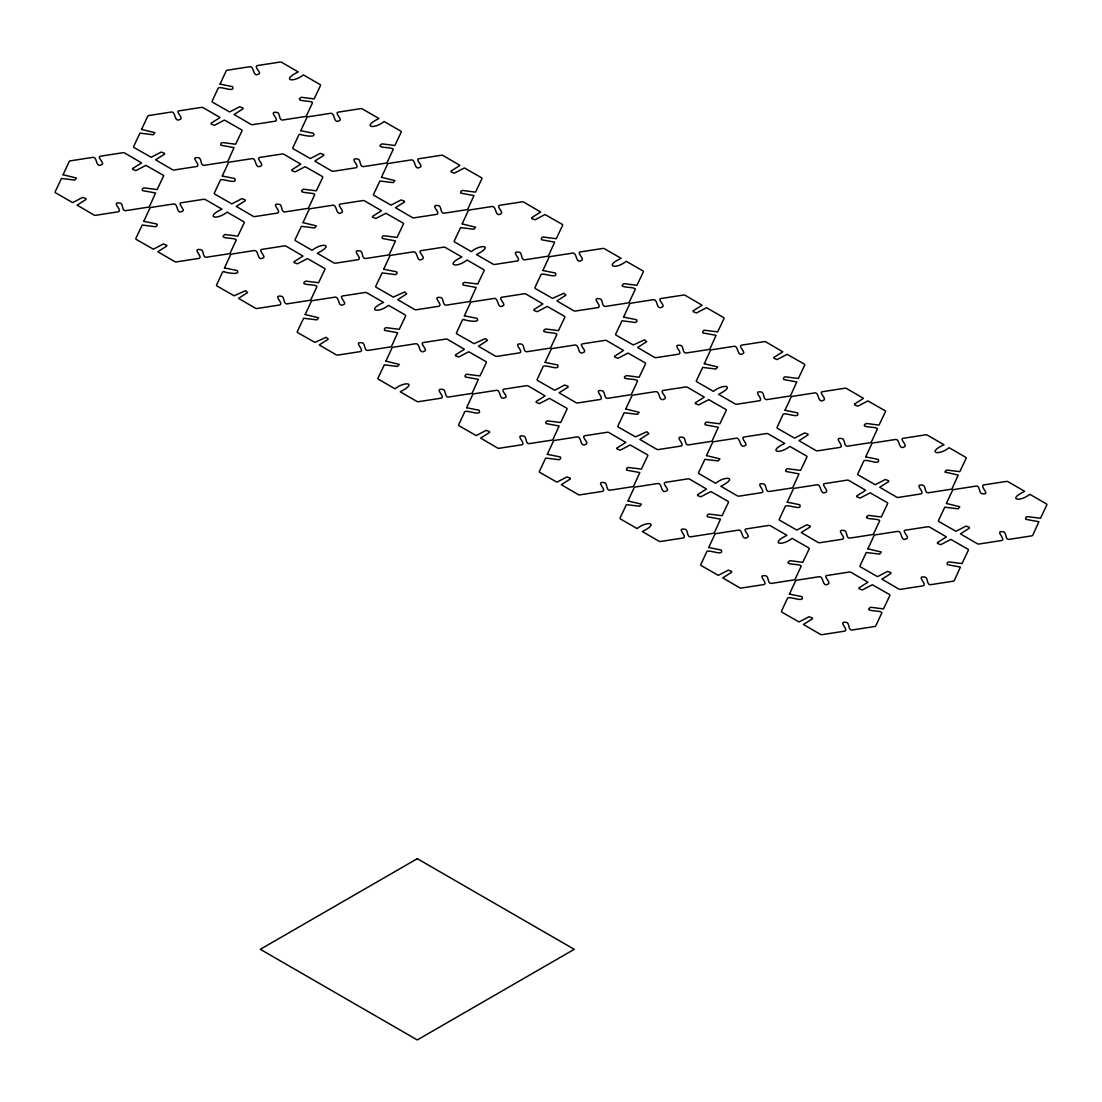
<?xml version="1.0" encoding="UTF-8"?>
<svg xmlns="http://www.w3.org/2000/svg" width="1102" height="1102" viewBox="0 0 1102 1102"><rect width="100%" height="100%" fill="white"/><g stroke="black" fill="none" stroke-linecap="round" stroke-linejoin="round"><path stroke-width="1.5" d="M63.076 174.763L76.479 178.014L74.771 180.094L61.464 178.469L55.169 191.776A2.011 1.157 0 0 0 55.692 192.891L72.649 202.603L82.705 197.382L85.956 198.594L86.011 199.503L77.085 205.124L93.918 214.973A2.011 1.157 0 0 0 95.86 215.276L118.437 211.777C122.708 210.151 110.889 201.721 119.622 202.975C123.534 202.864 121.523 210.95 125.504 210.689L148.081 207.19A2.011 1.157 0 0 0 149.514 206.377L155.561 192.988L143.04 190.701C141.304 190.866 142.544 187.45 144.334 187.919L157.145 189.558L163.495 176.21A2.011 1.157 0 0 0 162.986 175.094L145.932 165.383L135.89 170.631L132.722 169.405L132.598 168.537L141.593 162.917L124.746 153.026A2.011 1.157 0 0 0 122.804 152.723L100.227 156.222C96.659 156.911 105.227 163.716 101.811 164.597C95.447 168.358 97.458 157.063 93.16 157.31L70.583 160.809A2.011 1.157 0 0 0 69.164 161.622L63.089 174.708M141.566 129.444L154.969 132.695L153.261 134.775L140.009 133.122L133.659 146.456A2.011 1.157 0 0 0 134.182 147.585L151.139 157.283L161.195 152.062L164.446 153.274L164.501 154.184L155.575 159.804L172.408 169.653A2.011 1.157 0 0 0 174.35 169.956L196.927 166.457C201.17 164.845 189.448 156.498 198.016 157.669C202.024 157.393 199.985 165.644 203.994 165.369L226.571 161.87A2.011 1.157 0 0 0 227.99 161.057L234.023 147.627L221.53 145.381C219.697 145.409 221.144 142.13 222.824 142.599L235.635 144.238L241.985 130.904A2.011 1.157 0 0 0 241.476 129.788L224.422 120.063L214.463 125.297L211.198 124.085L211.088 123.217L220.042 117.501L203.236 107.707A2.011 1.157 0 0 0 201.294 107.404L178.717 110.903C175.383 111.33 183.304 117.818 180.535 119.209C173.978 123.217 176.031 112.005 171.733 111.977L149.073 115.49A2.011 1.157 0 0 0 147.654 116.302L141.566 129.444M143.783 221.35L156.332 223.885C158.289 224.119 156.512 227.191 155.038 226.668L142.227 225.028L135.877 238.376A2.011 1.157 0 0 0 136.4 239.492L153.357 249.19L163.413 243.969L166.664 245.181L166.719 246.09L157.793 251.724L174.626 261.56A2.011 1.157 0 0 0 176.568 261.863L199.145 258.378C203.347 256.725 191.596 248.294 200.316 249.562C204.242 249.465 202.231 257.537 206.212 257.276L228.789 253.791A2.011 1.157 0 0 0 230.208 252.964L236.269 239.933C235.525 237.343 217.149 239.217 225.042 234.519L237.853 236.145L244.203 222.811A2.011 1.157 0 0 0 243.694 221.695L227.164 212.149C215.482 220.91 205.289 216.832 221.984 209.16L205.454 199.614A2.011 1.157 0 0 0 203.512 199.324L180.935 202.809C177.394 203.663 185.701 210.317 182.588 211.171C176.237 215.014 178.359 203.994 173.951 203.898L151.291 207.396A2.011 1.157 0 0 0 149.872 208.223L143.783 221.35M220.056 84.124L232.605 86.659C235.47 93.271 220.386 85.722 218.196 88.105L212.149 101.15A2.011 1.157 0 0 0 212.672 102.266L229.629 111.963L239.685 106.742L242.936 107.955L242.991 108.864L234.065 114.498L250.898 124.333A2.011 1.157 0 0 0 252.84 124.636L275.417 121.151C279.66 119.498 267.91 111.192 276.506 112.349C280.514 112.073 278.475 120.325 282.484 120.049L305.061 116.564A2.011 1.157 0 0 0 306.48 115.738L312.541 102.706C311.783 100.117 293.421 101.99 301.314 97.293L314.125 98.918L320.475 85.584A2.011 1.157 0 0 0 319.966 84.468L303.436 74.922C292.209 83.435 281.327 79.84 298.256 71.933L281.726 62.387A2.011 1.157 0 0 0 279.784 62.098L257.207 65.583C253.446 66.767 262.152 73.187 258.791 73.972C252.51 77.746 254.548 66.726 250.223 66.671L227.563 70.17A2.011 1.157 0 0 0 226.144 70.996L220.056 84.124M222.273 176.044L234.822 178.565C237.784 185.067 222.632 178.069 220.469 179.929L214.367 193.057A2.011 1.157 0 0 0 214.876 194.172L231.847 203.884L241.889 198.649L245.154 199.861L245.264 200.743L236.283 206.405L253.116 216.254A2.011 1.157 0 0 0 255.058 216.543L277.635 213.058C281.905 211.405 270.086 203.03 278.806 204.256C282.732 204.145 280.721 212.231 284.702 211.956L307.279 208.471A2.011 1.157 0 0 0 308.698 207.644L314.759 194.613C314.18 191.982 295.598 193.869 303.532 189.2L316.343 190.839L322.693 177.491A2.011 1.157 0 0 0 322.183 176.375L305.13 166.664L295.171 171.898L291.906 170.686L291.796 169.818L300.777 164.143L283.944 154.308A2.011 1.157 0 0 0 282.002 154.004L259.425 157.49C255.884 158.289 264.025 164.46 261.229 165.81C254.81 169.901 256.601 158.509 252.441 158.578L229.781 162.077A2.011 1.157 0 0 0 228.362 162.903L222.301 175.934M224.491 267.951L237.04 270.486C241.82 276.037 222.411 272.029 224.05 271.45L222.659 271.877L216.584 284.963A2.011 1.157 0 0 0 217.094 286.079L234.147 295.804L245.47 290.68L247.606 292.512L238.528 298.366L255.333 308.161A2.011 1.157 0 0 0 257.276 308.464L279.853 304.965C284.109 303.325 272.359 295.019 280.941 296.176C284.95 295.901 282.911 304.152 286.919 303.876L309.497 300.378A2.011 1.157 0 0 0 310.916 299.565L316.977 286.52C316.453 283.848 297.76 285.79 305.75 281.106L318.561 282.746L324.911 269.411A2.011 1.157 0 0 0 324.387 268.282L307.43 258.584L297.375 263.805L294.124 262.593L294.014 261.725L302.995 256.063L286.162 246.214A2.011 1.157 0 0 0 284.22 245.911L261.642 249.41C258.13 250.278 265.954 256.614 263.53 257.689C256.835 261.849 259.245 250.609 254.576 250.498L231.999 253.997A2.011 1.157 0 0 0 230.58 254.81L224.519 267.855M300.763 130.725L313.312 133.259C317.913 138.99 298.807 134.485 300.323 134.224L298.931 134.651L292.856 147.737A2.011 1.157 0 0 0 293.366 148.866L310.337 158.564L320.379 153.343L323.644 154.555L323.754 155.423L314.773 161.085L331.606 170.934A2.011 1.157 0 0 0 333.548 171.237L356.125 167.738C360.382 166.099 348.631 157.793 357.213 158.95C361.222 158.674 359.183 166.925 363.192 166.65L385.769 163.151A2.011 1.157 0 0 0 387.188 162.338L393.249 149.293C392.436 146.731 374.033 148.508 382.022 143.88L394.833 145.519L401.183 132.185A2.011 1.157 0 0 0 400.673 131.055L384.13 121.523C373.826 129.719 361.456 126.978 378.964 118.534L362.434 108.988A2.011 1.157 0 0 0 360.492 108.685L337.915 112.184C334.595 112.735 342.171 119.567 339.802 120.462C333.093 124.636 335.449 113.258 330.848 113.272L308.271 116.771A2.011 1.157 0 0 0 306.852 117.583L300.791 130.628M302.981 222.632L316.384 225.882L314.662 227.962L301.356 226.351L295.074 239.657A2.011 1.157 0 0 0 295.584 240.773L312.114 250.319C321.88 242.399 335.091 244.327 317.293 253.295L333.823 262.841A2.011 1.157 0 0 0 335.766 263.144L358.343 259.645C362.613 258.033 350.808 249.603 359.514 250.843C363.44 250.733 361.428 258.818 365.409 258.557L387.987 255.058A2.011 1.157 0 0 0 389.405 254.245L395.48 240.911L382.945 238.583C381.223 238.748 382.435 235.318 384.226 235.787L397.051 237.426L403.401 224.092A2.011 1.157 0 0 0 402.877 222.976L385.92 213.265L375.796 218.513L372.614 217.273L372.504 216.405L381.485 210.744L364.652 200.895A2.011 1.157 0 0 0 362.71 200.592L340.132 204.09C336.675 204.862 344.637 211.336 341.937 212.41C335.504 216.543 337.419 204.958 333.066 205.179L310.488 208.677A2.011 1.157 0 0 0 309.07 209.49L302.995 222.59M305.199 314.538L318.602 317.789L316.88 319.883L303.642 318.23L297.292 331.564A2.011 1.157 0 0 0 297.802 332.68L314.855 342.391L326.178 337.281L328.272 339.154L319.236 344.954L336.041 354.748A2.011 1.157 0 0 0 337.983 355.051L360.561 351.566C364.817 349.94 353.012 341.51 361.732 342.75C365.657 342.653 363.646 350.739 367.627 350.464L390.204 346.978A2.011 1.157 0 0 0 391.623 346.152L397.657 332.721L385.163 330.49C383.455 330.683 384.653 327.239 386.444 327.707L399.268 329.333L405.619 315.998A2.011 1.157 0 0 0 405.095 314.883L388.565 305.337C378.372 313.56 365.781 310.612 383.51 302.43L366.87 292.801A2.011 1.157 0 0 0 364.927 292.512L342.35 295.997C338.851 296.686 347.006 303.339 344.086 304.345C337.584 308.284 339.843 297.099 335.284 297.099L312.692 300.584A2.011 1.157 0 0 0 311.274 301.411L305.199 314.538M381.471 177.312L394.874 180.576L393.152 182.656L379.914 181.004L373.564 194.338A2.011 1.157 0 0 0 374.074 195.453L391.045 205.151L401.087 199.93L404.338 201.143L404.503 201.983L395.48 207.686L412.313 217.535A2.011 1.157 0 0 0 414.256 217.824L436.833 214.339C441.075 212.727 429.312 204.352 437.921 205.537C441.93 205.275 439.891 213.512 443.899 213.237L466.477 209.752A2.011 1.157 0 0 0 467.895 208.925L473.97 195.591L461.435 193.263C459.727 193.456 460.925 190.012 462.716 190.481L475.541 192.12L481.891 178.772A2.011 1.157 0 0 0 481.367 177.656L464.41 167.959L454.286 173.193L451.104 171.967L450.993 171.099L459.947 165.383L443.142 155.589A2.011 1.157 0 0 0 441.199 155.286L418.622 158.771C415.137 159.459 423.278 166.085 420.358 167.118C413.87 171.072 416.06 159.831 411.556 159.873L388.978 163.358A2.011 1.157 0 0 0 387.546 164.184L381.471 177.312M383.689 269.232L396.238 271.753C398.263 272.139 396.238 275.156 394.943 274.55L382.118 272.91L375.768 286.245A2.011 1.157 0 0 0 376.292 287.36L393.345 297.085L404.668 291.961L406.762 293.848L397.726 299.648L414.531 309.442A2.011 1.157 0 0 0 416.46 309.745L439.051 306.246C443.279 304.593 431.543 296.3 440.139 297.457C444.147 297.182 442.109 305.419 446.117 305.158L468.694 301.659A2.011 1.157 0 0 0 470.113 300.846L476.16 287.457L463.639 285.17C461.752 285.074 463.35 281.905 464.934 282.387L477.758 284.027L484.109 270.693A2.011 1.157 0 0 0 483.585 269.563L467.055 260.017C455.98 268.681 444.836 264.866 461.89 257.041L445.36 247.495A2.011 1.157 0 0 0 443.417 247.192L420.84 250.691C417.355 251.421 425.386 257.221 422.713 258.97C416.349 263.24 418.181 251.931 413.773 251.779L391.182 255.278A2.011 1.157 0 0 0 389.764 256.091L383.689 269.232M385.907 361.139L399.296 364.445L397.588 366.47L384.336 364.817L377.986 378.151A2.011 1.157 0 0 0 378.509 379.281L395.039 388.813C404.338 381.127 418.264 382.559 400.219 391.802L416.749 401.348A2.011 1.157 0 0 0 418.677 401.651L441.268 398.153C445.525 396.513 433.775 388.207 442.357 389.364C446.365 389.089 444.326 397.34 448.335 397.064L470.912 393.566A2.011 1.157 0 0 0 472.331 392.753L478.378 379.363L465.857 377.077C464.066 377.077 465.499 373.785 467.152 374.294L479.976 375.934L486.326 362.599A2.011 1.157 0 0 0 485.803 361.484L468.749 351.758L458.79 356.993L455.539 355.781L455.429 354.913L464.397 349.251L447.577 339.402A2.011 1.157 0 0 0 445.635 339.099L423.044 342.598C419.587 343.314 427.617 349.61 424.862 350.904C418.512 354.968 420.454 343.852 416.074 343.672L393.4 347.185A2.011 1.157 0 0 0 391.981 347.998L385.934 361.043M462.179 223.913L475.568 227.219L473.86 229.244L460.608 227.591L454.258 240.925A2.011 1.157 0 0 0 454.782 242.054L471.312 251.6C480.61 243.9 494.536 245.333 476.491 254.576L493.021 264.122A2.011 1.157 0 0 0 494.95 264.425L517.541 260.926C521.797 259.287 510.047 250.98 518.629 252.138C522.637 251.862 520.599 260.113 524.607 259.838L547.184 256.339A2.011 1.157 0 0 0 548.603 255.526L554.65 242.137L542.129 239.864C540.324 239.905 541.743 236.586 543.424 237.068L556.248 238.707L562.599 225.373A2.011 1.157 0 0 0 562.075 224.257L545.022 214.532L535.062 219.766L531.811 218.554L531.701 217.686L540.683 212.025L523.849 202.176A2.011 1.157 0 0 0 521.907 201.873L499.33 205.371C496.01 205.867 503.531 212.176 501.272 213.623C494.853 217.893 496.782 206.749 492.346 206.446L469.672 209.959A2.011 1.157 0 0 0 468.254 210.771L462.206 223.816M464.397 315.819L476.946 318.354C481.753 323.96 462.041 319.828 463.956 319.332L462.551 319.759L456.476 332.845A2.011 1.157 0 0 0 456.999 333.961L474.053 343.672L485.376 338.562L487.511 340.394L478.433 346.235L495.239 356.029A2.011 1.157 0 0 0 497.167 356.332L519.758 352.847C523.973 351.166 512.223 342.791 520.929 344.031C524.855 343.934 522.844 352.02 526.811 351.745L549.402 348.26A2.011 1.157 0 0 0 550.821 347.433L556.868 334.402C556.345 331.757 537.611 333.617 545.642 328.988L558.466 330.614L564.816 317.28A2.011 1.157 0 0 0 564.293 316.164L547.239 306.439L537.28 311.687L534.029 310.475L533.919 309.593L542.887 303.932L526.067 294.082A2.011 1.157 0 0 0 524.125 293.793L501.534 297.278C498.008 298.091 505.956 304.304 503.421 305.571C496.947 309.703 498.93 298.601 494.564 298.366L471.89 301.865A2.011 1.157 0 0 0 470.471 302.692L464.424 315.723M466.614 407.74L479.163 410.261C482.166 416.735 467.041 409.737 464.81 411.625L458.694 424.752A2.011 1.157 0 0 0 459.217 425.868L476.188 435.579L486.23 430.345L489.481 431.557L489.591 432.439L480.624 438.1L497.457 447.949A2.011 1.157 0 0 0 499.385 448.238L521.976 444.753C526.233 443.128 514.441 434.698 523.147 435.951C527.073 435.841 525.062 443.927 529.029 443.651L551.62 440.166A2.011 1.157 0 0 0 553.039 439.34L559.1 426.006L546.564 423.678C544.787 423.733 546.151 420.413 547.859 420.895L560.684 422.534L567.034 409.186A2.011 1.157 0 0 0 566.511 408.071L549.457 398.359L539.498 403.594L536.247 402.382L536.137 401.514L545.132 395.893L528.271 386.003A2.011 1.157 0 0 0 526.343 385.7L503.752 389.185C500.129 390.067 508.862 396.844 505.253 397.588C498.986 401.238 501.079 390.356 496.782 390.273L474.108 393.772A2.011 1.157 0 0 0 472.689 394.599L466.614 407.685M542.887 270.513L555.436 273.034C558.494 279.453 543.272 272.566 541.082 274.398L534.966 287.526A2.011 1.157 0 0 0 535.489 288.641L552.543 298.366L563.866 293.242L565.96 295.129L556.923 300.929L573.729 310.723A2.011 1.157 0 0 0 575.657 311.012L598.248 307.527C602.505 305.901 590.713 297.471 599.419 298.725C603.345 298.614 601.334 306.7 605.301 306.439L627.892 302.94A2.011 1.157 0 0 0 629.311 302.113L635.358 289.082C634.366 286.41 616.293 288.256 624.131 283.669L636.956 285.308L643.306 271.96A2.011 1.157 0 0 0 642.783 270.844L626.253 261.298C615.77 269.77 603.676 266.34 621.142 258.35L604.543 248.776A2.011 1.157 0 0 0 602.615 248.473L580.024 251.972C576.608 252.606 584.57 258.97 581.842 260.279C575.354 264.328 577.379 253.267 573.054 253.047L550.38 256.546A2.011 1.157 0 0 0 548.961 257.372L542.9 270.458M545.091 362.42L557.653 364.955C560.45 371.47 546.096 364.252 543.258 366.346L537.184 379.432A2.011 1.157 0 0 0 537.707 380.562L554.678 390.26L564.72 385.039L567.971 386.251L568.081 387.119L559.113 392.78L575.933 402.629A2.011 1.157 0 0 0 577.875 402.933L600.466 399.434C604.722 397.808 592.904 389.392 601.637 390.631C605.563 390.521 603.552 398.607 607.519 398.345L630.11 394.847A2.011 1.157 0 0 0 631.529 394.034L637.576 380.989C636.928 378.069 618.442 380.231 626.349 375.575L639.174 377.215L645.524 363.88A2.011 1.157 0 0 0 645.001 362.751L628.03 353.053L617.988 358.274L614.737 357.062L614.627 356.194L623.567 350.477L606.761 340.683A2.011 1.157 0 0 0 604.833 340.38L582.242 343.879C578.757 344.692 587.008 350.932 583.977 352.213C577.42 356.111 579.817 344.967 575.189 344.967L552.598 348.466A2.011 1.157 0 0 0 551.179 349.279L545.104 362.365M547.308 454.327L559.871 456.862C561.841 457.192 559.995 460.195 558.576 459.644L545.697 458.046L539.401 471.353A2.011 1.157 0 0 0 539.925 472.469L556.896 482.166L566.938 476.946L570.189 478.158L570.299 479.026L561.317 484.701L578.151 494.536A2.011 1.157 0 0 0 580.093 494.839L602.67 491.34C606.913 489.715 595.135 481.285 603.855 482.538C607.781 482.428 605.756 490.514 609.737 490.252L632.328 486.753A2.011 1.157 0 0 0 633.746 485.941L639.794 472.551L627.272 470.278C625.633 470.54 626.721 467 628.567 467.482L641.392 469.121L647.742 455.787A2.011 1.157 0 0 0 647.218 454.671L630.248 444.96L620.206 450.181L616.955 448.969L616.831 448.101L625.812 442.439L608.979 432.59A2.011 1.157 0 0 0 607.05 432.287L584.459 435.786C580.906 436.557 589.253 442.839 586.195 444.12C579.735 448.087 581.842 436.695 577.393 436.874L554.816 440.373A2.011 1.157 0 0 0 553.397 441.186L547.308 454.327M623.58 317.1L636.143 319.635C638.127 320.007 636.309 322.914 634.848 322.418L622.024 320.778L615.674 334.126A2.011 1.157 0 0 0 616.197 335.242L633.251 344.954L644.574 339.843L646.667 341.716L637.617 347.516L654.423 357.31A2.011 1.157 0 0 0 656.365 357.613L678.956 354.114C683.185 352.488 671.407 344.058 680.127 345.312C684.053 345.215 682.028 353.287 686.009 353.026L708.6 349.541A2.011 1.157 0 0 0 710.019 348.714L716.066 335.325L703.544 333.052C701.878 333.231 703.062 329.746 704.839 330.256L717.664 331.895L724.014 318.561A2.011 1.157 0 0 0 723.491 317.445L706.52 307.733L696.478 312.954L693.227 311.756L693.103 310.874L702.084 305.213L685.251 295.364A2.011 1.157 0 0 0 683.323 295.074L660.732 298.559C657.109 299.413 665.815 305.874 662.316 306.935C655.979 310.736 658.169 299.565 653.665 299.648L631.088 303.146A2.011 1.157 0 0 0 629.669 303.973L623.58 317.1M625.798 409.007L639.188 412.313L637.493 414.352L624.187 412.727L617.891 426.033A2.011 1.157 0 0 0 618.415 427.149L635.468 436.874L646.791 431.75L648.885 433.623L639.835 439.422L656.64 449.23A2.011 1.157 0 0 0 658.583 449.52L681.16 446.034C685.416 444.395 673.653 436.075 682.262 437.232C686.257 436.971 684.232 445.208 688.227 444.933L710.818 441.447A2.011 1.157 0 0 0 712.236 440.621L718.284 427.245L705.762 424.959C703.847 424.752 705.528 421.68 707.057 422.176L719.881 423.815L726.232 410.467A2.011 1.157 0 0 0 725.708 409.352L708.738 399.654L698.613 404.889L695.445 403.663L695.321 402.795L704.302 397.119L687.469 387.284A2.011 1.157 0 0 0 685.54 386.981L662.949 390.466C659.34 391.485 667.495 397.092 664.837 398.759C658.197 402.822 660.566 391.651 655.883 391.568L633.306 395.053A2.011 1.157 0 0 0 631.887 395.88L625.798 409.007M628.016 500.928L641.419 504.179L639.711 506.259L626.404 504.633L620.109 517.94A2.011 1.157 0 0 0 620.633 519.056L637.163 528.602C646.53 520.764 660.332 522.555 642.328 531.591L658.858 541.137A2.011 1.157 0 0 0 660.801 541.44L683.378 537.941C687.648 536.302 675.884 527.996 684.466 529.153C688.475 528.877 686.436 537.115 690.444 536.853L713.022 533.354A2.011 1.157 0 0 0 714.454 532.542L720.501 519.152L707.98 516.866C706.175 516.893 707.58 513.601 709.275 514.083L722.086 515.722L728.436 502.388A2.011 1.157 0 0 0 727.926 501.258L710.873 491.547L700.831 496.809L697.662 495.569L697.538 494.702L706.52 489.026L689.687 479.191A2.011 1.157 0 0 0 687.744 478.888L665.167 482.387C661.517 483.351 669.906 489.632 666.903 490.721C660.511 494.674 662.316 483.131 658.101 483.475L635.523 486.974A2.011 1.157 0 0 0 634.105 487.787L628.057 500.831M704.288 363.701L717.691 366.952L715.983 369.032L702.677 367.421L696.381 380.713A2.011 1.157 0 0 0 696.905 381.829L713.435 391.375C722.692 383.661 736.646 385.163 718.6 394.364L735.13 403.911A2.011 1.157 0 0 0 737.073 404.214L759.65 400.715C763.92 399.076 752.156 390.769 760.752 391.926C764.747 391.651 762.708 399.902 766.716 399.627L789.308 396.128A2.011 1.157 0 0 0 790.726 395.315L796.774 381.926L784.252 379.639C782.461 379.639 783.894 376.347 785.547 376.856L798.358 378.496L804.708 365.161A2.011 1.157 0 0 0 804.198 364.032L787.145 354.321L777.103 359.583L773.935 358.343L773.811 357.475L782.792 351.813L765.959 341.964A2.011 1.157 0 0 0 764.017 341.661L741.439 345.16C737.858 346.124 745.861 352.199 743.327 353.439C736.825 357.544 738.822 346.345 734.455 346.235L711.796 349.747A2.011 1.157 0 0 0 710.377 350.56L704.33 363.605M706.506 455.608L719.909 458.859L718.201 460.939L704.894 459.327L698.599 472.62A2.011 1.157 0 0 0 699.123 473.75L715.653 483.296C725.405 475.32 738.629 477.386 720.818 486.271L737.348 495.817A2.011 1.157 0 0 0 739.29 496.12L761.868 492.622C766.124 490.996 754.347 482.58 763.052 483.819C766.964 483.709 764.953 491.795 768.934 491.533L791.511 488.034A2.011 1.157 0 0 0 792.93 487.222L799.005 473.888L786.47 471.56C784.624 471.546 786.084 468.295 787.765 468.763L800.575 470.402L806.926 457.068A2.011 1.157 0 0 0 806.416 455.952L789.886 446.406C778.728 454.864 767.708 451.476 784.707 443.417L768.177 433.871A2.011 1.157 0 0 0 766.234 433.568L743.657 437.067C740.434 437.659 747.335 443.734 745.792 445.208C739.359 449.74 741.054 438.444 736.673 438.141L714.013 441.654A2.011 1.157 0 0 0 712.595 442.467L706.52 455.553M708.724 547.515L721.273 550.05C724.289 556.496 709.054 549.388 706.892 551.455L700.817 564.541A2.011 1.157 0 0 0 701.327 565.657L718.297 575.354L728.353 570.133L731.604 571.346L731.659 572.255L722.733 577.889L739.566 587.724A2.011 1.157 0 0 0 741.508 588.027L764.085 584.542C768.287 582.889 756.564 574.459 765.256 575.726C769.182 575.63 767.171 583.716 771.152 583.44L793.729 579.955A2.011 1.157 0 0 0 795.148 579.129L801.209 566.097C800.438 563.397 782.076 565.409 789.982 560.684L802.793 562.309L809.143 548.975A2.011 1.157 0 0 0 808.634 547.859L792.104 538.313C782.489 546.179 769.017 544.223 786.924 535.324L770.394 525.778A2.011 1.157 0 0 0 768.452 525.489L745.875 528.974C742.39 529.649 750.572 536.095 747.611 537.321C741.178 541.275 743.189 530.145 738.891 530.062L716.231 533.561A2.011 1.157 0 0 0 714.812 534.387L708.724 547.515M784.996 410.288L797.545 412.823C800.534 419.311 785.602 412.231 783.164 414.228L777.089 427.314A2.011 1.157 0 0 0 777.613 428.43L794.57 438.128L804.625 432.907L807.876 434.119L807.986 434.987L799.005 440.662L815.838 450.498A2.011 1.157 0 0 0 817.78 450.801L840.358 447.316C844.628 445.69 832.809 437.26 841.542 438.5C845.454 438.403 843.443 446.489 847.424 446.214L870.001 442.728A2.011 1.157 0 0 0 871.42 441.902L877.481 428.871C876.655 426.171 858.32 428.155 866.255 423.457L879.065 425.083L885.416 411.749A2.011 1.157 0 0 0 884.906 410.633L867.935 400.935L857.893 406.156L854.629 404.944L854.518 404.062L863.472 398.359L846.667 388.551A2.011 1.157 0 0 0 844.724 388.262L822.147 391.747C818.703 392.422 826.693 398.745 823.965 400.067C817.491 404.103 819.433 392.863 815.163 392.835L792.503 396.334A2.011 1.157 0 0 0 791.084 397.161L785.01 410.247M787.214 502.209L799.763 504.73C802.655 511.204 788.467 504.013 785.354 506.19L779.307 519.221A2.011 1.157 0 0 0 779.817 520.337L796.787 530.048L806.829 524.827L810.094 526.026L810.204 526.908L801.223 532.569L818.056 542.418A2.011 1.157 0 0 0 819.998 542.707L842.575 539.222C846.818 537.569 835.068 529.277 843.664 530.434C847.672 530.158 845.633 538.396 849.642 538.134L872.219 534.635A2.011 1.157 0 0 0 873.638 533.809L879.699 520.778C879.107 518.036 860.455 520.075 868.472 515.364L881.283 517.003L887.633 503.655A2.011 1.157 0 0 0 887.124 502.54L870.153 492.842L860.111 498.063L856.846 496.85L856.736 495.983L865.69 490.266L848.884 480.472A2.011 1.157 0 0 0 846.942 480.169L824.365 483.668C820.935 484.384 828.635 490.39 826.321 491.919C819.984 496.148 821.637 484.894 817.381 484.742L794.721 488.241A2.011 1.157 0 0 0 793.302 489.068L787.214 502.209M789.431 594.116L801.981 596.65C804.901 603.249 790.065 595.824 787.572 598.097L781.525 611.128A2.011 1.157 0 0 0 782.034 612.257L799.005 621.955L809.047 616.734L812.312 617.947L812.422 618.814L803.441 624.476L820.274 634.325A2.011 1.157 0 0 0 822.216 634.628L844.793 631.129C849.063 629.476 837.244 621.101 845.964 622.327C849.89 622.217 847.879 630.303 851.86 630.041L874.437 626.542A2.011 1.157 0 0 0 875.856 625.729L881.917 612.684C880.925 609.874 862.783 612.023 870.69 607.271L883.501 608.91L889.851 595.576A2.011 1.157 0 0 0 889.328 594.446L872.371 584.749L862.315 589.969L859.064 588.757L858.954 587.889L867.935 582.228L851.102 572.379A2.011 1.157 0 0 0 849.16 572.076L826.583 575.575C823.263 576.139 830.977 582.448 828.47 583.853C822.064 588.096 824.021 576.621 819.516 576.663L796.939 580.162A2.011 1.157 0 0 0 795.52 580.974L789.459 594.019M865.704 456.889L878.253 459.424C881.159 466.008 866.337 458.611 863.844 460.87L857.797 473.901A2.011 1.157 0 0 0 858.306 475.031L875.277 484.728L885.319 479.508L888.584 480.72L888.694 481.588L879.713 487.249L896.546 497.098A2.011 1.157 0 0 0 898.488 497.401L921.065 493.903C925.308 492.236 913.517 483.888 922.236 485.1C926.162 484.99 924.151 493.076 928.132 492.814L950.709 489.316A2.011 1.157 0 0 0 952.128 488.503L958.189 475.114L944.841 472.014L946.618 470.031L959.828 471.642L966.123 458.349A2.011 1.157 0 0 0 965.6 457.234L949.07 447.688C938.229 456.283 926.63 452.536 944.015 444.767L927.374 435.152A2.011 1.157 0 0 0 925.432 434.849L902.855 438.348C899.521 438.913 907.263 445.222 904.742 446.627C898.337 450.87 900.265 439.395 895.788 439.436L873.211 442.935A2.011 1.157 0 0 0 871.792 443.748L865.731 456.793M867.921 548.796L881.324 552.047L879.603 554.127L866.296 552.515L860.015 565.822A2.011 1.157 0 0 0 860.524 566.938L877.495 576.635L887.537 571.415L890.802 572.627L890.912 573.495L881.931 579.17L898.764 589.005A2.011 1.157 0 0 0 900.706 589.308L923.283 585.809C927.553 584.198 915.762 575.74 924.454 577.007C928.38 576.911 926.369 584.983 930.35 584.721L952.927 581.236A2.011 1.157 0 0 0 954.346 580.41L960.421 567.075L947.885 564.747C946.108 564.858 947.417 561.497 949.166 561.951L961.991 563.59L968.341 550.256A2.011 1.157 0 0 0 967.818 549.14L950.861 539.429L940.736 544.677L937.554 543.451L937.444 542.57L946.425 536.908L929.592 527.059A2.011 1.157 0 0 0 927.65 526.77L905.073 530.255C901.629 530.792 909.784 537.308 906.808 538.589C900.224 542.473 902.566 531.316 898.006 531.343L875.429 534.842A2.011 1.157 0 0 0 874.01 535.668L867.949 548.7M946.411 503.476L959.814 506.741L958.093 508.821L944.786 507.195L938.505 520.502A2.011 1.157 0 0 0 939.014 521.618L955.985 531.329L966.027 526.095L969.278 527.307L969.347 528.216L960.421 533.85L977.254 543.699A2.011 1.157 0 0 0 979.196 543.989L1001.773 540.503C1006.03 538.878 994.238 530.448 1002.944 531.701C1006.87 531.591 1004.859 539.677 1008.84 539.401L1031.417 535.916A2.011 1.157 0 0 0 1032.836 535.09L1038.883 521.714L1026.375 519.428C1024.653 519.607 1025.866 516.177 1027.656 516.645L1040.481 518.284L1046.831 504.936A2.011 1.157 0 0 0 1046.308 503.821L1029.778 494.275C1020.149 502.25 1006.677 499.991 1024.667 491.327L1008.082 481.753A2.011 1.157 0 0 0 1006.14 481.45L983.563 484.935C979.526 486.561 991.221 495.17 982.378 493.751C978.769 494.095 980.133 485.541 976.496 486.037L953.919 489.522A2.011 1.157 0 0 0 952.486 490.349L946.425 503.435M417.286 858.692L260.306 949.318L417.286 1039.944L574.252 949.318L417.286 858.692"/></g></svg>
